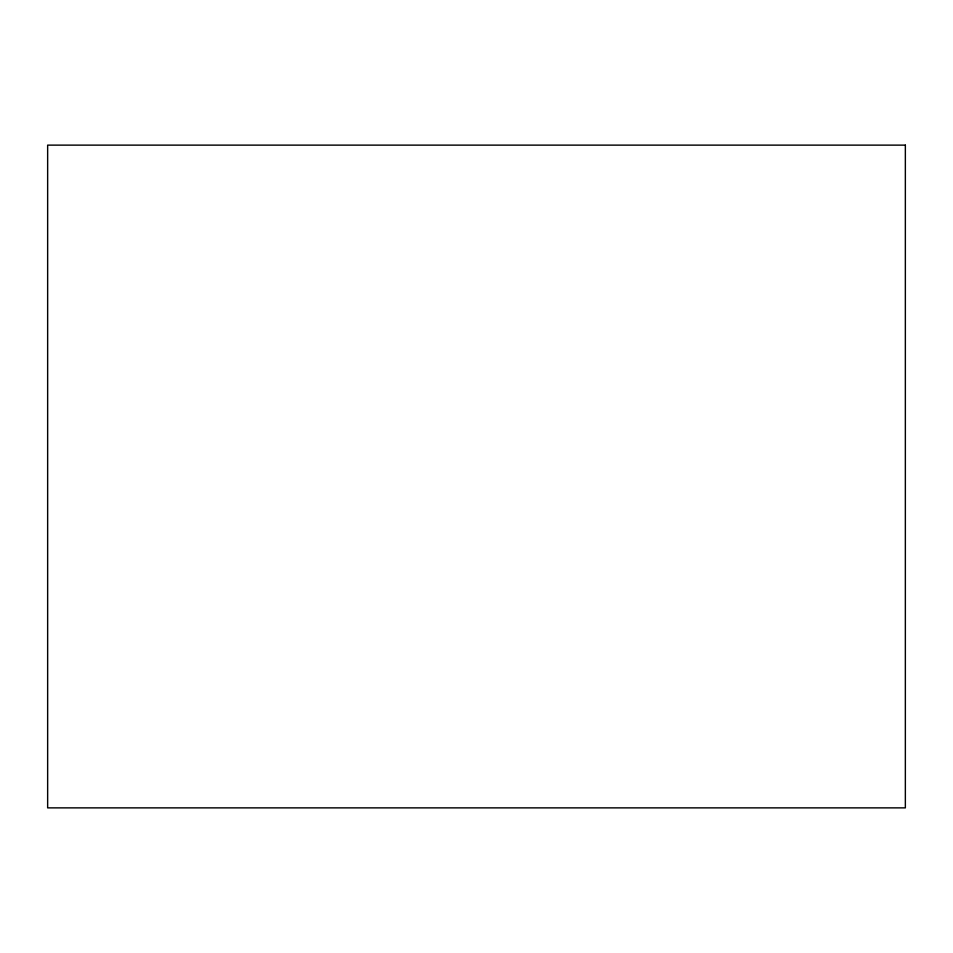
<?xml version="1.0" encoding="UTF-8"?>
<svg xmlns="http://www.w3.org/2000/svg" width="953" height="953" viewBox="0 0 953 953"><rect width="100%" height="100%" fill="white"/><g stroke="black" fill="none" stroke-linecap="round" stroke-linejoin="round"><path stroke-width="1.43" d="M905.35 145.13L47.65 145.13L47.65 807.87L905.35 807.87L905.35 145.13"/></g></svg>
